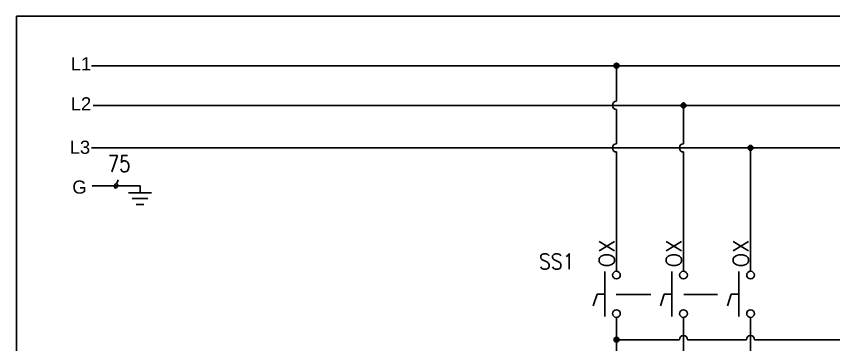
# Model space of a CAD drawing. Header units: inches. Extents: x 18.7 to 39.4, y 4.3 to 20.5.
# Drawn here: x 18.66 to 28.59, y 16.52 to 20.52 of the extents above; entities that cross this region are included whole.
import ezdxf
from ezdxf.enums import TextEntityAlignment as Align

# ---------------------------------------------------------------- set-up
doc = ezdxf.new("R2010")
doc.units = ezdxf.units.IN
doc.header["$MEASUREMENT"] = 0
for name, color, linetype in [('BLK_12AWG', 7, 'Continuous'), ('LINK', 9, 'Continuous'), ('MISC', 7, 'Continuous'), ('SYMS', 7, 'Continuous'), ('TAGS', 150, 'Continuous'), ('WIREFIXED', 7, 'Continuous'), ('WIRES', 7, 'Continuous')]:
    doc.layers.add(name, color=color, linetype=linetype)
doc.styles.get("Standard").update_dxf_attribs({"font": 'arial.ttf'})
doc.styles.add('WD', font='romans.shx')

# ---------------------------------------------------------------- blocks, each defined once
blk = doc.blocks.new('VGND2')
for p, q in [((0.09375, 0), (-0.09375, 0)), ((-0.0625, -0.046875), (0.0625, -0.046875)), ((-0.03125, -0.09375), (0.03125, -0.09375))]:
    blk.add_line(p, q)
at = {"style": 'WD', "flags": 1}
blk.add_attdef('X2TERM01', (0, 0), '', height=0.01, dxfattribs=at)
blk = doc.blocks.new('WD_WNH')
at = {"linetype": 'Continuous', "style": 'WD', "width": 0.8}
blk.add_attdef('WIRENO', text='', height=0.125, dxfattribs=at).set_placement((0, 0.0625), align=Align.CENTER)
at = {"style": 'WD', "flags": 1}
for tag, p in [('W01USER', (0, 0.0781)), ('W02USER', (0, 0.0703)), ('W03USER', (0, 0.0625)), ('W04USER', (0, 0.0547)), ('W05USER', (0, 0.0469)), ('W06USER', (0, 0.0391)), ('W07USER', (0, 0.0312)), ('W08USER', (0, 0.0234)), ('W09USER', (0, 0.0156)), ('W10USER', (0, 0.0078))]:
    blk.add_attdef(tag, text='', height=0.005, dxfattribs=at).set_placement(p, align=Align.CENTER)
blk = doc.blocks.new('VSS112')
for p, q in [((-0.0938, 0.1849), (-0.0938, -0.1801)), ((-0.1562, 0), (-0.1875, -0.0938)), ((-0.1562, 0), (-0.0938, 0))]:
    blk.add_line(p, q)
for centre in [(0, 0.1562), (0, -0.1562)]:
    blk.add_circle(centre, 0.0312)
at = {"style": 'WD'}
blk.add_attdef('STATE', (-0.0157, 0.2188), '', height=0.125, rotation=90, dxfattribs=at)
for tag, p, width in [('INST', (0.2188, 0.5602), 0.7), ('LOC', (0.2188, 0.3906), 0.7), ('TAG1', (0.1269, 0.0644), 0.9), ('XREF', (0.1287, -0.09), 0.7), ('DESC1', (0.1287, -0.4375), 0.7), ('DESC2', (0.1287, -0.5937), 0.7)]:
    blk.add_attdef(tag, p, '', height=0.125, dxfattribs=dict(at, width=width))
at = {"style": 'WD', "width": 0.7}
blk.add_attdef('POS2', (-0.1875, 0.125), '', height=0.125, rotation=90, dxfattribs=at)
at = {"linetype": 'Continuous', "style": 'WD', "flags": 8}
for tag, p in [('TERM01', (0.0469, 0.2188)), ('TERM02', (0.0469, -0.2812))]:
    blk.add_attdef(tag, p, '', height=0.125, dxfattribs=at)
at = {"color": 7, "style": 'WD', "flags": 1}
for tag, p in [('X2TERM01', (0, 0.1875)), ('X8TERM02', (0, -0.1875))]:
    blk.add_attdef(tag, p, '', height=0.0125, dxfattribs=at)
at = {"color": 7, "style": 'WD'}
for tag, p in [('X4LINK', (-0.2656, 0)), ('X1LINK', (0, 0))]:
    blk.add_attdef(tag, p, '', height=0.01, dxfattribs=at)
at = {"style": 'WD'}
for tag, p, flags in [('CONTACT', (-0.0594, 0.037), 1), ('FAMILY', (-0.0594, 0.0537), 9)]:
    blk.add_attdef(tag, p, '', height=0.01, dxfattribs=dict(at, flags=flags))
at = {"linetype": 'Continuous', "style": 'WD', "flags": 9}
for tag, p in [('MFG', (-0.0457, 0.0055)), ('CAT', (-0.0457, 0.0194)), ('ASSYCODE', (-0.0494, -0.0114))]:
    blk.add_attdef(tag, text='', height=0.01, dxfattribs=at).set_placement(p, align=Align.CENTER)
at = {"style": 'WD', "width": 0.7}
blk.add_attdef('POS1', text='', height=0.125, rotation=90, dxfattribs=at).set_placement((-0.1875, -0.125), align=Align.RIGHT)
blk = doc.blocks.new('WDDOT')
for radius in [0.03, 0.0187, 0.00929]:
    blk.add_circle((0, 0), radius)

msp = doc.modelspace()

# ---------------------------------------------------------------- linework, layer by layer
at = {"color": 7, "linetype": 'Continuous'}
for p, q in [((39.4087, 20.5161), (18.6587, 20.5161)), ((18.6587, 20.5161), (18.6587, 4.3311))]:
    msp.add_line(p, q, dxfattribs=at)
at = {"layer": 'BLK_12AWG'}
for p, q in [((19.5714, 19.9155), (37.9464, 19.9155)), ((25.9519, 19.4822), (25.9519, 19.9155)), ((19.591, 19.4322), (37.966, 19.4322)), ((25.9519, 18.9655), (25.9519, 19.3822)), ((26.7664, 18.9655), (26.7664, 19.4322)), ((19.5714, 18.9155), (37.9464, 18.9155)), ((27.5809, 17.415), (27.5809, 18.9155)), ((25.9519, 17.415), (25.9519, 18.8655)), ((26.7664, 17.415), (26.7664, 18.8655)), ((25.9519, 16.3243), (25.9519, 16.8525)), ((26.7664, 16.3243), (26.7664, 16.8525)), ((27.5809, 16.3243), (27.5809, 16.8525)), ((25.9519, 16.5821), (26.7164, 16.5821)), ((26.8164, 16.5821), (27.5309, 16.5821)), ((27.6309, 16.5821), (33.5148, 16.5821))]:
    msp.add_line(p, q, dxfattribs=at)
for centre, start, end in [((25.9519, 19.4322), 90, 270), ((25.9519, 18.9155), 90, 270), ((26.7664, 18.9155), 90, 270), ((26.7664, 16.5821), 0, 180), ((27.5809, 16.5821), 0, 180)]:
    msp.add_arc(centre, 0.05, start, end, dxfattribs=at)
at = {"layer": 'LINK'}
for points in [[(25.95, 17.13), (26.37, 17.13)], [(26.77, 17.13), (27.18, 17.13)]]:
    msp.add_lwpolyline(points, dxfattribs=at)
at = {"layer": 'WIREFIXED'}
msp.add_lwpolyline([(19.8957, 18.5283), (19.8806, 18.483), (19.8609, 18.4731), (19.8511, 18.4437), (19.8609, 18.424), (19.8806, 18.4339), (19.8904, 18.4633), (19.8855, 18.4731)], dxfattribs=at)
at = {"layer": 'WIRES'}
for p, q in [((19.5798, 18.4533), (20.1616, 18.4533)), ((20.1616, 18.4533), (20.1616, 18.368))]:
    msp.add_line(p, q, dxfattribs=at)

# ---------------------------------------------------------------- block references
at = {"layer": 'SYMS'}
for p in [(25.9519, 19.9155), (26.7664, 19.4322), (27.5809, 18.9155), (25.9519, 16.5821)]:
    msp.add_blockref('WDDOT', p, dxfattribs=at)
at = {"layer": 'SYMS', "xscale": 1.5, "yscale": 1.5, "zscale": 1.5}
msp.add_blockref('VGND2', (20.1616, 18.368), dxfattribs=at)
at = {"layer": 'SYMS'}
ref = msp.add_blockref('VSS112', (25.9519, 17.1338), dxfattribs=dict(at, xscale=1.5, yscale=1.5, zscale=1.5))
ref.add_attrib('TAG1', 'SS1', (25.0097, 17.4403), dxfattribs={"layer": 'TAGS', "height": 0.1875, "style": 'WD', "width": 0.9})
ref.add_attrib('STATE', 'OX', (25.9282, 17.4619), dxfattribs={"layer": 'MISC', "height": 0.1875, "rotation": 90, "style": 'WD'})
ref = msp.add_blockref('VSS112', (26.7664, 17.1338), dxfattribs=dict(at, xscale=1.5, yscale=1.5, zscale=1.5))
ref.add_attrib('STATE', 'OX', (26.7428, 17.4619), dxfattribs={"layer": 'MISC', "height": 0.1875, "rotation": 90, "style": 'WD'})
ref = msp.add_blockref('VSS112', (27.5809, 17.1338), dxfattribs=dict(at, xscale=1.5, yscale=1.5, zscale=1.5))
ref.add_attrib('STATE', 'OX', (27.5573, 17.4619), dxfattribs={"layer": 'MISC', "height": 0.1875, "rotation": 90, "style": 'WD'})
at = {"layer": 'WIREFIXED'}
ref = msp.add_blockref('WD_WNH', (19.8707, 18.4533), dxfattribs=at)
ref.add_attrib('WIRENOF', '75', dxfattribs={"linetype": 'Continuous', "height": 0.2, "style": 'WD', "width": 0.8}).set_placement((19.9076, 18.5639), align=Align.BOTTOM_CENTER)

# ---------------------------------------------------------------- texts
at = {"char_height": 0.16, "attachment_point": 1}
for s, insert in [('L1', (19.3203, 20.0189)), ('L2', (19.3203, 19.5313)), ('L3', (19.3068, 19.0032)), ('G', (19.3383, 18.5187))]:
    msp.add_mtext_dynamic_manual_height_columns(s, width=0.371937, gutter_width=0.05, heights=[0], dxfattribs=dict(at, insert=insert))

doc.saveas('drawing.dxf')
